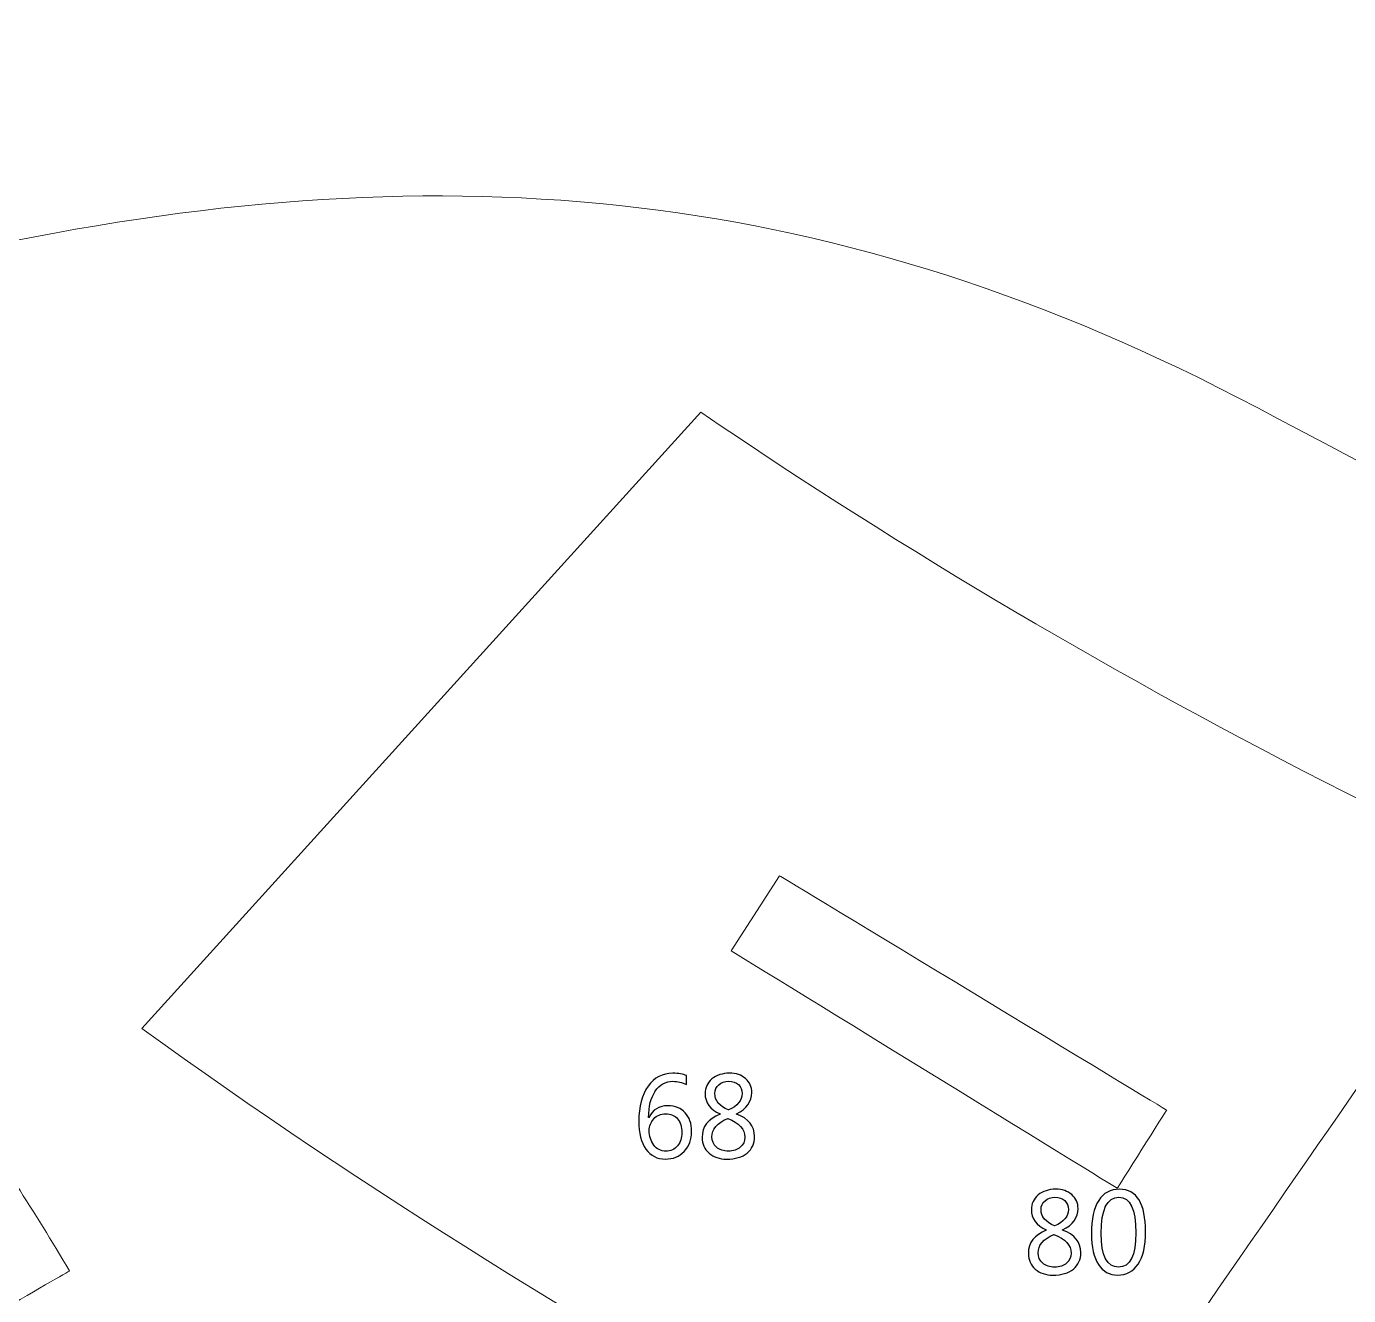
# Model space of a CAD drawing. Header units: centimetres. Extents: x -494 to 505, y -672 to 577.
# Drawn here: x 241.8 to 361.7, y -302.3 to -187.2 of the extents above; entities that cross this region are included whole.
import ezdxf

# ---------------------------------------------------------------- set-up
doc = ezdxf.new("R2010")
doc.units = ezdxf.units.CM
doc.header["$MEASUREMENT"] = 0
doc.layers.add('Camada 1', color=7, linetype='Continuous')
doc.layers.add('Camada 2', color=10, linetype='Continuous')

msp = doc.modelspace()

# ---------------------------------------------------------------- linework, layer by layer
at = {"layer": 'Camada 1', "lineweight": 9}
for points, knots in [([(182.78983, -289.325812), (182.329836, -291.53358), (181.676294, -292.996112), (180.507132, -295.900856), (180.507132, -295.900856), (177.908204, -303.485296), (176.42332, -307.8607), (184.4675, -310.828944), (184.4675, -310.828944), (188.601096, -312.03138), (192.080388, -313.343036), (195.019168, -314.746132), (195.019168, -314.746132), (209.705448, -320.820796), (210.408266, -342.718136), (204.780388, -357.439976), (204.780388, -357.439976), (200.739248, -364.026196), (206.49819, -371.974872), (211.99729, -370.13134), (211.99729, -370.13134), (211.99729, -370.13134), (267.020294, -351.921064), (267.020294, -351.921064), (267.020294, -351.921064), (265.436858, -345.949016), (263.81964, -340.168992), (261.691628, -334.19796), (261.691628, -334.19796), (261.691628, -334.19796), (247.889522, -339.847428), (247.889522, -339.847428), (247.889522, -339.847428), (247.889522, -339.847428), (245.159784, -332.06436), (245.159784, -332.06436), (245.159784, -332.06436), (245.159784, -332.06436), (258.900422, -326.126856), (258.900422, -326.126856), (258.900422, -326.126856), (255.91643, -319.662048), (253.357126, -313.510168), (250.05284, -307.368956), (250.05284, -307.368956), (250.05284, -307.368956), (235.854494, -315.215016), (235.854494, -315.215016), (235.854494, -315.215016), (235.854494, -315.215016), (231.603042, -308.164484), (231.603042, -308.164484), (231.603042, -308.164484), (231.603042, -308.164484), (245.712488, -300.023784), (245.712488, -300.023784), (245.712488, -300.023784), (242.475004, -294.545512), (239.409224, -289.87242), (235.99394, -284.899608), (235.99394, -284.899608), (235.99394, -284.899608), (222.90532, -293.546276), (222.90532, -293.546276), (222.90532, -293.546276), (222.90532, -293.546276), (218.431364, -286.746696), (218.431364, -286.746696), (218.431364, -286.746696), (218.431364, -286.746696), (230.724202, -278.40178), (230.724202, -278.40178), (230.724202, -278.40178), (227.071682, -273.320256), (223.679766, -267.88618), (220.318584, -262.6868), (220.318584, -262.6868), (220.318584, -262.6868), (206.901542, -270.924528), (206.901542, -270.924528), (206.901542, -270.924528), (206.901542, -270.924528), (203.266548, -263.775444), (203.266548, -263.775444), (203.266548, -263.775444), (203.266548, -263.775444), (216.520522, -255.081024), (216.520522, -255.081024), (216.520522, -255.081024), (203.73848, -229.9081), (221.170754, -210.7819), (240.487708, -206.680816), (240.487708, -206.680816), (281.752294, -198.37654), (317.23838, -202.109324), (355.214428, -222.74276), (355.214428, -222.74276), (380.998984, -236.086396), (406.434798, -252.030484), (431.664618, -268.072108), (431.664618, -268.072108), (447.13398, -276.452076), (457.795376, -284.673548), (475.474792, -290.712144), (475.474792, -290.712144), (480.967288, -292.402768), (484.084376, -293.40556), (486.148888, -292.320472), (486.148888, -292.320472), (494.367058, -279.025096), (499.34495, -259.396992), (498.30101, -215.25484), (498.30101, -215.25484), (495.513106, -177.25136), (492.695484, -158.525972), (484.29799, -145.308828), (484.29799, -145.308828), (471.084402, -137.859516), (427.983396, -139.22248), (370.712238, -144.892776), (370.712238, -144.892776), (330.730606, -147.85848), (288.910268, -155.543504), (244.769894, -154.824176), (244.769894, -154.824176), (224.85096, -154.182064), (209.7151, -128.42748), (190.253366, -98.993452), (190.253366, -98.993452), (179.69611, -100.730812), (171.077382, -99.020884), (165.424866, -94.19844), (165.424866, -94.19844), (159.956754, -88.855804), (156.890974, -82.534252), (157.003242, -75.060048), (157.003242, -75.060048), (157.026102, -72.926956), (155.536646, -72.14362), (153.171144, -73.001632), (153.171144, -73.001632), (124.564902, -78.87462), (97.43567, -82.195416), (72.464422, -82.006948), (72.464422, -82.006948), (72.464422, -82.006948), (55.998618, -82.304636), (55.998618, -82.304636), (55.998618, -82.304636), (33.274254, -82.729324), (19.306032, -86.980268), (15.682976, -101.128068), (15.682976, -101.128068), (14.84376, -105.245916), (15.028926, -133.020816), (14.989302, -138.365992), (14.989302, -138.365992), (14.989302, -138.365992), (15.079726, -194.315588), (15.079726, -194.315588), (15.079726, -194.315588), (15.079726, -194.315588), (66.976498, -194.3862), (66.976498, -194.3862), (66.976498, -194.3862), (66.976498, -194.3862), (66.896742, -202.649836), (66.896742, -202.649836), (66.896742, -202.649836), (66.896742, -202.649836), (15.069058, -202.792584), (15.069058, -202.792584), (15.069058, -202.792584), (15.069058, -202.792584), (15.30858, -272.434304), (15.30858, -272.434304), (15.30858, -272.434304), (15.30858, -272.434304), (30.27172, -273.937476), (30.27172, -273.937476), (30.27172, -273.937476), (30.27172, -273.937476), (37.548312, -233.120692), (37.548312, -233.120692), (37.548312, -233.120692), (37.548312, -233.120692), (83.984592, -239.984788), (83.984592, -239.984788), (83.984592, -239.984788), (83.984592, -239.984788), (76.346812, -279.314656), (76.346812, -279.314656), (76.346812, -279.314656), (76.346812, -279.314656), (100.76053, -281.826716), (100.76053, -281.826716), (100.76053, -281.826716), (100.873814, -272.07464), (102.001066, -262.795004), (104.431338, -254.207264), (104.431338, -254.207264), (107.706668, -242.851432), (111.736632, -234.28452), (117.738652, -232.335832), (117.738652, -232.335832), (117.738652, -232.335832), (166.705788, -232.341928), (166.705788, -232.341928), (166.705788, -232.341928), (170.196002, -232.524808), (171.763436, -238.12246), (170.609006, -246.8626), (170.609006, -246.8626), (169.687494, -256.330704), (163.103814, -264.16), (159.567626, -274.08124), (159.567626, -274.08124), (157.226508, -280.649172), (157.818836, -281.917648), (163.007294, -281.882596), (163.007294, -281.882596), (163.007294, -281.882596), (179.199286, -281.804364), (179.199286, -281.804364), (179.199286, -281.804364), (181.369716, -282.496768), (183.364124, -285.311088), (182.78983, -289.325812)], [0, 0, 0, 0, 0.0172413793, 0.0172413793, 0.0172413793, 0.0172413893, 0.0344827586, 0.0344827586, 0.0344827586, 0.0344827686, 0.0517241379, 0.0517241379, 0.0517241379, 0.0517241479, 0.0689655172, 0.0689655172, 0.0689655172, 0.0689655272, 0.0862068966, 0.0862068966, 0.0862068966, 0.0862069066, 0.1034482759, 0.1034482759, 0.1034482759, 0.1034482859, 0.1206896552, 0.1206896552, 0.1206896552, 0.1206896652, 0.1379310345, 0.1379310345, 0.1379310345, 0.1379310445, 0.1551724138, 0.1551724138, 0.1551724138, 0.1551724238, 0.1724137931, 0.1724137931, 0.1724137931, 0.1724138031, 0.1896551724, 0.1896551724, 0.1896551724, 0.1896551824, 0.2068965517, 0.2068965517, 0.2068965517, 0.2068965617, 0.224137931, 0.224137931, 0.224137931, 0.224137941, 0.2413793103, 0.2413793103, 0.2413793103, 0.2413793203, 0.2586206897, 0.2586206897, 0.2586206897, 0.2586206997, 0.275862069, 0.275862069, 0.275862069, 0.275862079, 0.2931034483, 0.2931034483, 0.2931034483, 0.2931034583, 0.3103448276, 0.3103448276, 0.3103448276, 0.3103448376, 0.3275862069, 0.3275862069, 0.3275862069, 0.3275862169, 0.3448275862, 0.3448275862, 0.3448275862, 0.3448275962, 0.3620689655, 0.3620689655, 0.3620689655, 0.3620689755, 0.3793103448, 0.3793103448, 0.3793103448, 0.3793103548, 0.3965517241, 0.3965517241, 0.3965517241, 0.3965517341, 0.4137931034, 0.4137931034, 0.4137931034, 0.4137931134, 0.4310344828, 0.4310344828, 0.4310344828, 0.4310344928, 0.4482758621, 0.4482758621, 0.4482758621, 0.4482758721, 0.4655172414, 0.4655172414, 0.4655172414, 0.4655172514, 0.4827586207, 0.4827586207, 0.4827586207, 0.4827586307, 0.5, 0.5, 0.5, 0.50000001, 0.5172413793, 0.5172413793, 0.5172413793, 0.5172413893, 0.5344827586, 0.5344827586, 0.5344827586, 0.5344827686, 0.5517241379, 0.5517241379, 0.5517241379, 0.5517241479, 0.5689655172, 0.5689655172, 0.5689655172, 0.5689655272, 0.5862068966, 0.5862068966, 0.5862068966, 0.5862069066, 0.6034482759, 0.6034482759, 0.6034482759, 0.6034482859, 0.6206896552, 0.6206896552, 0.6206896552, 0.6206896652, 0.6379310345, 0.6379310345, 0.6379310345, 0.6379310445, 0.6551724138, 0.6551724138, 0.6551724138, 0.6551724238, 0.6724137931, 0.6724137931, 0.6724137931, 0.6724138031, 0.6896551724, 0.6896551724, 0.6896551724, 0.6896551824, 0.7068965517, 0.7068965517, 0.7068965517, 0.7068965617, 0.724137931, 0.724137931, 0.724137931, 0.724137941, 0.7413793103, 0.7413793103, 0.7413793103, 0.7413793203, 0.7586206897, 0.7586206897, 0.7586206897, 0.7586206997, 0.775862069, 0.775862069, 0.775862069, 0.775862079, 0.7931034483, 0.7931034483, 0.7931034483, 0.7931034583, 0.8103448276, 0.8103448276, 0.8103448276, 0.8103448376, 0.8275862069, 0.8275862069, 0.8275862069, 0.8275862169, 0.8448275862, 0.8448275862, 0.8448275862, 0.8448275962, 0.8620689655, 0.8620689655, 0.8620689655, 0.8620689755, 0.8793103448, 0.8793103448, 0.8793103448, 0.8793103548, 0.8965517241, 0.8965517241, 0.8965517241, 0.8965517341, 0.9137931034, 0.9137931034, 0.9137931034, 0.9137931134, 0.9310344828, 0.9310344828, 0.9310344828, 0.9310344928, 0.9482758621, 0.9482758621, 0.9482758621, 0.9482758721, 0.9655172414, 0.9655172414, 0.9655172414, 0.9655172514, 1, 1, 1, 1]), ([(252.252734, -278.040592), (252.252734, -278.040592), (302.945038, -222.182436), (302.945038, -222.182436), (302.945038, -222.182436), (340.093554, -247.48236), (380.919482, -268.119352), (425.249594, -284.312868), (425.249594, -284.312868), (425.249594, -284.312868), (415.266886, -301.135796), (415.266886, -301.135796), (415.266886, -301.135796), (415.266886, -301.135796), (365.787178, -278.638), (365.787178, -278.638), (365.787178, -278.638), (365.787178, -278.638), (343.912698, -310.195468), (343.912698, -310.195468), (343.912698, -310.195468), (343.912698, -310.195468), (396.691358, -334.630268), (396.691358, -334.630268), (396.691358, -334.630268), (396.691358, -334.630268), (387.891782, -350.089724), (387.891782, -350.089724), (387.891782, -350.089724), (338.015834, -331.723492), (293.035482, -307.424836), (252.252734, -278.040592)], [0, 0, 0, 0, 0.1111111111, 0.1111111111, 0.1111111111, 0.1111111211, 0.2222222222, 0.2222222222, 0.2222222222, 0.2222222322, 0.3333333333, 0.3333333333, 0.3333333333, 0.3333333433, 0.4444444444, 0.4444444444, 0.4444444444, 0.4444444544, 0.5555555556, 0.5555555556, 0.5555555556, 0.5555555656, 0.6666666667, 0.6666666667, 0.6666666667, 0.6666666767, 0.7777777778, 0.7777777778, 0.7777777778, 0.7777777878, 1, 1, 1, 1]), ([(310.08955, -264.1981), (310.08955, -264.1981), (305.69789, -271.00276), (305.69789, -271.00276), (305.69789, -271.00276), (305.69789, -271.00276), (340.693502, -292.526212), (340.693502, -292.526212), (340.693502, -292.526212), (340.693502, -292.526212), (345.177618, -285.444184), (345.177618, -285.444184), (345.177618, -285.444184), (345.177618, -285.444184), (310.08955, -264.1981), (310.08955, -264.1981)], [0, 0, 0, 0, 0.2, 0.2, 0.2, 0.20000001, 0.4, 0.4, 0.4, 0.40000001, 0.6, 0.6, 0.6, 0.60000001, 1, 1, 1, 1])]:
    msp.add_open_spline(points, degree=3, knots=knots, dxfattribs=at)
at = {"layer": 'Camada 2'}
for points, knots in [([(301.641002, -282.315158), (301.641002, -282.315158), (301.641002, -283.130498), (301.641002, -283.130498), (301.641002, -283.130498), (301.252128, -282.931616), (300.843696, -282.831286), (300.41342, -282.831286), (300.41342, -282.831286), (299.74667, -282.831286), (299.212762, -283.12872), (298.811188, -283.723842), (298.811188, -283.723842), (298.411646, -284.31871), (298.210986, -285.11627), (298.210986, -286.11449), (298.210986, -286.11449), (298.210986, -286.11449), (298.232322, -286.11449), (298.232322, -286.11449), (298.232322, -286.11449), (298.581826, -285.403036), (299.155358, -285.04642), (299.952918, -285.04642), (299.952918, -285.04642), (300.610524, -285.04642), (301.131986, -285.257748), (301.521114, -285.67888), (301.521114, -285.67888), (301.909988, -286.10179), (302.103536, -286.666432), (302.103536, -287.37433), (302.103536, -287.37433), (302.103536, -288.112708), (301.881286, -288.71672), (301.436786, -289.184334), (301.436786, -289.184334), (300.992286, -289.652202), (300.427898, -289.88512), (299.743114, -289.88512), (299.743114, -289.88512), (298.986956, -289.88512), (298.393612, -289.58413), (297.96359, -288.981896), (297.96359, -288.981896), (297.533568, -288.379662), (297.31843, -287.533842), (297.31843, -286.444182), (297.31843, -286.444182), (297.31843, -285.123382), (297.599862, -284.069536), (298.162472, -283.282898), (298.162472, -283.282898), (298.725336, -282.494228), (299.469048, -282.10002), (300.392084, -282.10002), (300.392084, -282.10002), (300.917102, -282.10002), (301.3329, -282.171648), (301.641002, -282.315158)], [0, 0, 0, 0, 0.0625, 0.0625, 0.0625, 0.06250001, 0.125, 0.125, 0.125, 0.12500001, 0.1875, 0.1875, 0.1875, 0.18750001, 0.25, 0.25, 0.25, 0.25000001, 0.3125, 0.3125, 0.3125, 0.31250001, 0.375, 0.375, 0.375, 0.37500001, 0.4375, 0.4375, 0.4375, 0.43750001, 0.5, 0.5, 0.5, 0.50000001, 0.5625, 0.5625, 0.5625, 0.56250001, 0.625, 0.625, 0.625, 0.62500001, 0.6875, 0.6875, 0.6875, 0.68750001, 0.75, 0.75, 0.75, 0.75000001, 0.8125, 0.8125, 0.8125, 0.81250001, 0.875, 0.875, 0.875, 0.87500001, 1, 1, 1, 1]), ([(304.684176, -285.80969), (304.684176, -285.80969), (304.684176, -285.788354), (304.684176, -285.788354), (304.684176, -285.788354), (303.780952, -285.369), (303.32934, -284.759654), (303.32934, -283.960316), (303.32934, -283.960316), (303.32934, -283.417264), (303.535334, -282.970986), (303.949354, -282.62326), (303.949354, -282.62326), (304.363374, -282.27401), (304.895504, -282.10002), (305.54803, -282.10002), (305.54803, -282.10002), (306.135786, -282.10002), (306.619656, -282.263088), (306.997862, -282.589224), (306.997862, -282.589224), (307.375814, -282.915614), (307.565806, -283.332936), (307.565806, -283.84373), (307.565806, -283.84373), (307.565806, -284.678882), (307.09997, -285.32582), (306.168044, -285.788354), (306.168044, -285.788354), (306.168044, -285.788354), (306.168044, -285.80969), (306.168044, -285.80969), (306.168044, -285.80969), (307.264816, -286.202374), (307.813202, -286.88157), (307.813202, -287.847532), (307.813202, -287.847532), (307.813202, -288.471102), (307.589174, -288.96564), (307.141118, -289.333178), (307.141118, -289.333178), (306.69484, -289.700462), (306.07127, -289.88512), (305.27371, -289.88512), (305.27371, -289.88512), (304.630328, -289.88512), (304.101754, -289.70224), (303.684178, -289.338512), (303.684178, -289.338512), (303.26838, -288.974784), (303.060354, -288.501582), (303.060354, -287.920938), (303.060354, -287.920938), (303.060354, -286.954976), (303.601628, -286.250634), (304.684176, -285.80969)], [0, 0, 0, 0, 0.0666666667, 0.0666666667, 0.0666666667, 0.0666666767, 0.1333333333, 0.1333333333, 0.1333333333, 0.1333333433, 0.2, 0.2, 0.2, 0.20000001, 0.2666666667, 0.2666666667, 0.2666666667, 0.2666666767, 0.3333333333, 0.3333333333, 0.3333333333, 0.3333333433, 0.4, 0.4, 0.4, 0.40000001, 0.4666666667, 0.4666666667, 0.4666666667, 0.4666666767, 0.5333333333, 0.5333333333, 0.5333333333, 0.5333333433, 0.6, 0.6, 0.6, 0.60000001, 0.6666666667, 0.6666666667, 0.6666666667, 0.6666666767, 0.7333333333, 0.7333333333, 0.7333333333, 0.7333333433, 0.8, 0.8, 0.8, 0.80000001, 0.8666666667, 0.8666666667, 0.8666666667, 0.8666666767, 1, 1, 1, 1]), ([(306.684172, -283.951426), (306.684172, -283.6037), (306.574952, -283.331158), (306.358036, -283.130498), (306.358036, -283.130498), (306.14112, -282.931616), (305.843686, -282.831286), (305.469036, -282.831286), (305.469036, -282.831286), (305.117754, -282.831286), (304.82032, -282.935172), (304.57648, -283.144976), (304.57648, -283.144976), (304.332894, -283.352748), (304.210974, -283.617924), (304.210974, -283.940504), (304.210974, -283.940504), (304.210974, -284.596586), (304.61966, -285.089346), (305.436778, -285.422594), (305.436778, -285.422594), (306.268374, -285.078678), (306.684172, -284.589474), (306.684172, -283.951426)], [0, 0, 0, 0, 0.1428571429, 0.1428571429, 0.1428571429, 0.1428571529, 0.2857142857, 0.2857142857, 0.2857142857, 0.2857142957, 0.4285714286, 0.4285714286, 0.4285714286, 0.4285714386, 0.5714285714, 0.5714285714, 0.5714285714, 0.5714285814, 0.7142857143, 0.7142857143, 0.7142857143, 0.7142857243, 1, 1, 1, 1]), ([(299.761148, -285.777432), (299.316648, -285.777432), (298.956476, -285.928054), (298.680378, -286.229044), (298.680378, -286.229044), (298.402756, -286.532066), (298.26458, -286.886904), (298.26458, -287.297368), (298.26458, -287.297368), (298.26458, -287.813496), (298.402756, -288.252408), (298.676822, -288.618168), (298.676822, -288.618168), (298.951142, -288.981896), (299.316648, -289.164776), (299.771816, -289.164776), (299.771816, -289.164776), (300.205648, -289.164776), (300.55693, -289.005264), (300.822106, -288.688018), (300.822106, -288.688018), (301.08906, -288.370772), (301.221648, -287.969452), (301.221648, -287.481772), (301.221648, -287.481772), (301.221648, -286.947864), (301.094394, -286.532066), (300.838108, -286.229044), (300.838108, -286.229044), (300.581822, -285.928054), (300.223428, -285.777432), (299.761148, -285.777432)], [0, 0, 0, 0, 0.1111111111, 0.1111111111, 0.1111111111, 0.1111111211, 0.2222222222, 0.2222222222, 0.2222222222, 0.2222222322, 0.3333333333, 0.3333333333, 0.3333333333, 0.3333333433, 0.4444444444, 0.4444444444, 0.4444444444, 0.4444444544, 0.5555555556, 0.5555555556, 0.5555555556, 0.5555555656, 0.6666666667, 0.6666666667, 0.6666666667, 0.6666666767, 0.7777777778, 0.7777777778, 0.7777777778, 0.7777777878, 1, 1, 1, 1]), ([(305.379374, -286.218376), (304.420778, -286.600138), (303.942242, -287.155636), (303.942242, -287.881568), (303.942242, -287.881568), (303.942242, -288.255964), (304.081942, -288.56432), (304.359818, -288.80435), (304.359818, -288.80435), (304.63744, -289.044634), (305.0032, -289.164776), (305.458368, -289.164776), (305.458368, -289.164776), (305.891946, -289.164776), (306.245006, -289.046412), (306.519326, -288.809938), (306.519326, -288.809938), (306.793392, -288.57321), (306.931568, -288.273998), (306.931568, -287.912048), (306.931568, -287.912048), (306.931568, -287.155636), (306.413662, -286.58947), (305.379374, -286.218376)], [0, 0, 0, 0, 0.1428571429, 0.1428571429, 0.1428571429, 0.1428571529, 0.2857142857, 0.2857142857, 0.2857142857, 0.2857142957, 0.4285714286, 0.4285714286, 0.4285714286, 0.4285714386, 0.5714285714, 0.5714285714, 0.5714285714, 0.5714285814, 0.7142857143, 0.7142857143, 0.7142857143, 0.7142857243, 1, 1, 1, 1]), ([(334.262476, -296.326306), (334.262476, -296.326306), (334.262476, -296.30497), (334.262476, -296.30497), (334.262476, -296.30497), (333.359252, -295.885616), (332.90764, -295.27627), (332.90764, -294.476932), (332.90764, -294.476932), (332.90764, -293.93388), (333.113634, -293.487602), (333.527654, -293.139876), (333.527654, -293.139876), (333.941674, -292.790626), (334.473804, -292.616636), (335.12633, -292.616636), (335.12633, -292.616636), (335.714086, -292.616636), (336.197956, -292.779704), (336.576162, -293.10584), (336.576162, -293.10584), (336.954114, -293.43223), (337.144106, -293.849552), (337.144106, -294.360346), (337.144106, -294.360346), (337.144106, -295.195498), (336.67827, -295.842436), (335.746344, -296.30497), (335.746344, -296.30497), (335.746344, -296.30497), (335.746344, -296.326306), (335.746344, -296.326306), (335.746344, -296.326306), (336.843116, -296.71899), (337.391502, -297.398186), (337.391502, -298.364148), (337.391502, -298.364148), (337.391502, -298.987718), (337.167474, -299.482256), (336.719418, -299.849794), (336.719418, -299.849794), (336.27314, -300.217078), (335.64957, -300.401736), (334.85201, -300.401736), (334.85201, -300.401736), (334.208628, -300.401736), (333.680054, -300.218856), (333.262478, -299.855128), (333.262478, -299.855128), (332.84668, -299.4914), (332.638654, -299.018198), (332.638654, -298.437554), (332.638654, -298.437554), (332.638654, -297.471592), (333.179928, -296.76725), (334.262476, -296.326306)], [0, 0, 0, 0, 0.0666666667, 0.0666666667, 0.0666666667, 0.0666666767, 0.1333333333, 0.1333333333, 0.1333333333, 0.1333333433, 0.2, 0.2, 0.2, 0.20000001, 0.2666666667, 0.2666666667, 0.2666666667, 0.2666666767, 0.3333333333, 0.3333333333, 0.3333333333, 0.3333333433, 0.4, 0.4, 0.4, 0.40000001, 0.4666666667, 0.4666666667, 0.4666666667, 0.4666666767, 0.5333333333, 0.5333333333, 0.5333333333, 0.5333333433, 0.6, 0.6, 0.6, 0.60000001, 0.6666666667, 0.6666666667, 0.6666666667, 0.6666666767, 0.7333333333, 0.7333333333, 0.7333333333, 0.7333333433, 0.8, 0.8, 0.8, 0.80000001, 0.8666666667, 0.8666666667, 0.8666666667, 0.8666666767, 1, 1, 1, 1]), ([(336.262472, -294.468042), (336.262472, -294.120316), (336.153252, -293.847774), (335.936336, -293.647114), (335.936336, -293.647114), (335.71942, -293.448232), (335.421986, -293.347902), (335.047336, -293.347902), (335.047336, -293.347902), (334.696054, -293.347902), (334.39862, -293.451788), (334.15478, -293.661592), (334.15478, -293.661592), (333.911194, -293.869364), (333.789274, -294.13454), (333.789274, -294.45712), (333.789274, -294.45712), (333.789274, -295.113202), (334.19796, -295.605962), (335.015078, -295.93921), (335.015078, -295.93921), (335.846674, -295.595294), (336.262472, -295.10609), (336.262472, -294.468042)], [0, 0, 0, 0, 0.1428571429, 0.1428571429, 0.1428571429, 0.1428571529, 0.2857142857, 0.2857142857, 0.2857142857, 0.2857142957, 0.4285714286, 0.4285714286, 0.4285714286, 0.4285714386, 0.5714285714, 0.5714285714, 0.5714285714, 0.5714285814, 0.7142857143, 0.7142857143, 0.7142857143, 0.7142857243, 1, 1, 1, 1]), ([(340.73211, -300.401736), (339.98662, -300.401736), (339.403944, -300.080934), (338.986622, -299.441108), (338.986622, -299.441108), (338.569046, -298.799504), (338.359242, -297.872912), (338.359242, -296.661586), (338.359242, -296.661586), (338.359242, -295.329864), (338.577936, -294.324532), (339.013292, -293.64178), (339.013292, -293.64178), (339.448902, -292.959028), (340.077806, -292.616636), (340.900512, -292.616636), (340.900512, -292.616636), (342.47582, -292.616636), (343.262458, -293.9034), (343.262458, -296.476928), (343.262458, -296.476928), (343.262458, -297.753024), (343.040208, -298.72432), (342.595962, -299.396404), (342.595962, -299.396404), (342.151462, -300.06671), (341.52967, -300.401736), (340.73211, -300.401736)], [0, 0, 0, 0, 0.125, 0.125, 0.125, 0.12500001, 0.25, 0.25, 0.25, 0.25000001, 0.375, 0.375, 0.375, 0.37500001, 0.5, 0.5, 0.5, 0.50000001, 0.625, 0.625, 0.625, 0.62500001, 0.75, 0.75, 0.75, 0.75000001, 1, 1, 1, 1]), ([(340.851998, -293.347902), (339.778594, -293.347902), (339.240876, -294.43934), (339.240876, -296.622216), (339.240876, -296.622216), (339.240876, -298.661582), (339.767926, -299.681392), (340.821772, -299.681392), (340.821772, -299.681392), (341.86114, -299.681392), (342.380824, -298.643548), (342.380824, -296.570146), (342.380824, -296.570146), (342.380824, -294.421306), (341.871808, -293.347902), (340.851998, -293.347902)], [0, 0, 0, 0, 0.2, 0.2, 0.2, 0.20000001, 0.4, 0.4, 0.4, 0.40000001, 0.6, 0.6, 0.6, 0.60000001, 1, 1, 1, 1]), ([(334.957674, -296.734992), (333.999078, -297.116754), (333.520542, -297.672252), (333.520542, -298.398184), (333.520542, -298.398184), (333.520542, -298.77258), (333.660242, -299.080936), (333.938118, -299.320966), (333.938118, -299.320966), (334.21574, -299.56125), (334.5815, -299.681392), (335.036668, -299.681392), (335.036668, -299.681392), (335.470246, -299.681392), (335.823306, -299.563028), (336.097626, -299.326554), (336.097626, -299.326554), (336.371692, -299.089826), (336.509868, -298.790614), (336.509868, -298.428664), (336.509868, -298.428664), (336.509868, -297.672252), (335.991962, -297.106086), (334.957674, -296.734992)], [0, 0, 0, 0, 0.1428571429, 0.1428571429, 0.1428571429, 0.1428571529, 0.2857142857, 0.2857142857, 0.2857142857, 0.2857142957, 0.4285714286, 0.4285714286, 0.4285714286, 0.4285714386, 0.5714285714, 0.5714285714, 0.5714285714, 0.5714285814, 0.7142857143, 0.7142857143, 0.7142857143, 0.7142857243, 1, 1, 1, 1])]:
    msp.add_open_spline(points, degree=3, knots=knots, dxfattribs=at)
at = {"layer": 'Camada 2', "lineweight": 9}
for points, knots in [([(301.641002, -282.315158), (301.641002, -282.315158), (301.641002, -283.130498), (301.641002, -283.130498), (301.641002, -283.130498), (301.252128, -282.931616), (300.843696, -282.831286), (300.41342, -282.831286), (300.41342, -282.831286), (299.74667, -282.831286), (299.212762, -283.12872), (298.811188, -283.723842), (298.811188, -283.723842), (298.411646, -284.31871), (298.210986, -285.11627), (298.210986, -286.11449), (298.210986, -286.11449), (298.210986, -286.11449), (298.232322, -286.11449), (298.232322, -286.11449), (298.232322, -286.11449), (298.581826, -285.403036), (299.155358, -285.04642), (299.952918, -285.04642), (299.952918, -285.04642), (300.610524, -285.04642), (301.131986, -285.257748), (301.521114, -285.67888), (301.521114, -285.67888), (301.909988, -286.10179), (302.103536, -286.666432), (302.103536, -287.37433), (302.103536, -287.37433), (302.103536, -288.112708), (301.881286, -288.71672), (301.436786, -289.184334), (301.436786, -289.184334), (300.992286, -289.652202), (300.427898, -289.88512), (299.743114, -289.88512), (299.743114, -289.88512), (298.986956, -289.88512), (298.393612, -289.58413), (297.96359, -288.981896), (297.96359, -288.981896), (297.533568, -288.379662), (297.31843, -287.533842), (297.31843, -286.444182), (297.31843, -286.444182), (297.31843, -285.123382), (297.599862, -284.069536), (298.162472, -283.282898), (298.162472, -283.282898), (298.725336, -282.494228), (299.469048, -282.10002), (300.392084, -282.10002), (300.392084, -282.10002), (300.917102, -282.10002), (301.3329, -282.171648), (301.641002, -282.315158)], [0, 0, 0, 0, 0.0625, 0.0625, 0.0625, 0.06250001, 0.125, 0.125, 0.125, 0.12500001, 0.1875, 0.1875, 0.1875, 0.18750001, 0.25, 0.25, 0.25, 0.25000001, 0.3125, 0.3125, 0.3125, 0.31250001, 0.375, 0.375, 0.375, 0.37500001, 0.4375, 0.4375, 0.4375, 0.43750001, 0.5, 0.5, 0.5, 0.50000001, 0.5625, 0.5625, 0.5625, 0.56250001, 0.625, 0.625, 0.625, 0.62500001, 0.6875, 0.6875, 0.6875, 0.68750001, 0.75, 0.75, 0.75, 0.75000001, 0.8125, 0.8125, 0.8125, 0.81250001, 0.875, 0.875, 0.875, 0.87500001, 1, 1, 1, 1]), ([(304.684176, -285.80969), (304.684176, -285.80969), (304.684176, -285.788354), (304.684176, -285.788354), (304.684176, -285.788354), (303.780952, -285.369), (303.32934, -284.759654), (303.32934, -283.960316), (303.32934, -283.960316), (303.32934, -283.417264), (303.535334, -282.970986), (303.949354, -282.62326), (303.949354, -282.62326), (304.363374, -282.27401), (304.895504, -282.10002), (305.54803, -282.10002), (305.54803, -282.10002), (306.135786, -282.10002), (306.619656, -282.263088), (306.997862, -282.589224), (306.997862, -282.589224), (307.375814, -282.915614), (307.565806, -283.332936), (307.565806, -283.84373), (307.565806, -283.84373), (307.565806, -284.678882), (307.09997, -285.32582), (306.168044, -285.788354), (306.168044, -285.788354), (306.168044, -285.788354), (306.168044, -285.80969), (306.168044, -285.80969), (306.168044, -285.80969), (307.264816, -286.202374), (307.813202, -286.88157), (307.813202, -287.847532), (307.813202, -287.847532), (307.813202, -288.471102), (307.589174, -288.96564), (307.141118, -289.333178), (307.141118, -289.333178), (306.69484, -289.700462), (306.07127, -289.88512), (305.27371, -289.88512), (305.27371, -289.88512), (304.630328, -289.88512), (304.101754, -289.70224), (303.684178, -289.338512), (303.684178, -289.338512), (303.26838, -288.974784), (303.060354, -288.501582), (303.060354, -287.920938), (303.060354, -287.920938), (303.060354, -286.954976), (303.601628, -286.250634), (304.684176, -285.80969)], [0, 0, 0, 0, 0.0666666667, 0.0666666667, 0.0666666667, 0.0666666767, 0.1333333333, 0.1333333333, 0.1333333333, 0.1333333433, 0.2, 0.2, 0.2, 0.20000001, 0.2666666667, 0.2666666667, 0.2666666667, 0.2666666767, 0.3333333333, 0.3333333333, 0.3333333333, 0.3333333433, 0.4, 0.4, 0.4, 0.40000001, 0.4666666667, 0.4666666667, 0.4666666667, 0.4666666767, 0.5333333333, 0.5333333333, 0.5333333333, 0.5333333433, 0.6, 0.6, 0.6, 0.60000001, 0.6666666667, 0.6666666667, 0.6666666667, 0.6666666767, 0.7333333333, 0.7333333333, 0.7333333333, 0.7333333433, 0.8, 0.8, 0.8, 0.80000001, 0.8666666667, 0.8666666667, 0.8666666667, 0.8666666767, 1, 1, 1, 1]), ([(306.684172, -283.951426), (306.684172, -283.6037), (306.574952, -283.331158), (306.358036, -283.130498), (306.358036, -283.130498), (306.14112, -282.931616), (305.843686, -282.831286), (305.469036, -282.831286), (305.469036, -282.831286), (305.117754, -282.831286), (304.82032, -282.935172), (304.57648, -283.144976), (304.57648, -283.144976), (304.332894, -283.352748), (304.210974, -283.617924), (304.210974, -283.940504), (304.210974, -283.940504), (304.210974, -284.596586), (304.61966, -285.089346), (305.436778, -285.422594), (305.436778, -285.422594), (306.268374, -285.078678), (306.684172, -284.589474), (306.684172, -283.951426)], [0, 0, 0, 0, 0.1428571429, 0.1428571429, 0.1428571429, 0.1428571529, 0.2857142857, 0.2857142857, 0.2857142857, 0.2857142957, 0.4285714286, 0.4285714286, 0.4285714286, 0.4285714386, 0.5714285714, 0.5714285714, 0.5714285714, 0.5714285814, 0.7142857143, 0.7142857143, 0.7142857143, 0.7142857243, 1, 1, 1, 1]), ([(299.761148, -285.777432), (299.316648, -285.777432), (298.956476, -285.928054), (298.680378, -286.229044), (298.680378, -286.229044), (298.402756, -286.532066), (298.26458, -286.886904), (298.26458, -287.297368), (298.26458, -287.297368), (298.26458, -287.813496), (298.402756, -288.252408), (298.676822, -288.618168), (298.676822, -288.618168), (298.951142, -288.981896), (299.316648, -289.164776), (299.771816, -289.164776), (299.771816, -289.164776), (300.205648, -289.164776), (300.55693, -289.005264), (300.822106, -288.688018), (300.822106, -288.688018), (301.08906, -288.370772), (301.221648, -287.969452), (301.221648, -287.481772), (301.221648, -287.481772), (301.221648, -286.947864), (301.094394, -286.532066), (300.838108, -286.229044), (300.838108, -286.229044), (300.581822, -285.928054), (300.223428, -285.777432), (299.761148, -285.777432)], [0, 0, 0, 0, 0.1111111111, 0.1111111111, 0.1111111111, 0.1111111211, 0.2222222222, 0.2222222222, 0.2222222222, 0.2222222322, 0.3333333333, 0.3333333333, 0.3333333333, 0.3333333433, 0.4444444444, 0.4444444444, 0.4444444444, 0.4444444544, 0.5555555556, 0.5555555556, 0.5555555556, 0.5555555656, 0.6666666667, 0.6666666667, 0.6666666667, 0.6666666767, 0.7777777778, 0.7777777778, 0.7777777778, 0.7777777878, 1, 1, 1, 1]), ([(305.379374, -286.218376), (304.420778, -286.600138), (303.942242, -287.155636), (303.942242, -287.881568), (303.942242, -287.881568), (303.942242, -288.255964), (304.081942, -288.56432), (304.359818, -288.80435), (304.359818, -288.80435), (304.63744, -289.044634), (305.0032, -289.164776), (305.458368, -289.164776), (305.458368, -289.164776), (305.891946, -289.164776), (306.245006, -289.046412), (306.519326, -288.809938), (306.519326, -288.809938), (306.793392, -288.57321), (306.931568, -288.273998), (306.931568, -287.912048), (306.931568, -287.912048), (306.931568, -287.155636), (306.413662, -286.58947), (305.379374, -286.218376)], [0, 0, 0, 0, 0.1428571429, 0.1428571429, 0.1428571429, 0.1428571529, 0.2857142857, 0.2857142857, 0.2857142857, 0.2857142957, 0.4285714286, 0.4285714286, 0.4285714286, 0.4285714386, 0.5714285714, 0.5714285714, 0.5714285714, 0.5714285814, 0.7142857143, 0.7142857143, 0.7142857143, 0.7142857243, 1, 1, 1, 1]), ([(334.262476, -296.326306), (334.262476, -296.326306), (334.262476, -296.30497), (334.262476, -296.30497), (334.262476, -296.30497), (333.359252, -295.885616), (332.90764, -295.27627), (332.90764, -294.476932), (332.90764, -294.476932), (332.90764, -293.93388), (333.113634, -293.487602), (333.527654, -293.139876), (333.527654, -293.139876), (333.941674, -292.790626), (334.473804, -292.616636), (335.12633, -292.616636), (335.12633, -292.616636), (335.714086, -292.616636), (336.197956, -292.779704), (336.576162, -293.10584), (336.576162, -293.10584), (336.954114, -293.43223), (337.144106, -293.849552), (337.144106, -294.360346), (337.144106, -294.360346), (337.144106, -295.195498), (336.67827, -295.842436), (335.746344, -296.30497), (335.746344, -296.30497), (335.746344, -296.30497), (335.746344, -296.326306), (335.746344, -296.326306), (335.746344, -296.326306), (336.843116, -296.71899), (337.391502, -297.398186), (337.391502, -298.364148), (337.391502, -298.364148), (337.391502, -298.987718), (337.167474, -299.482256), (336.719418, -299.849794), (336.719418, -299.849794), (336.27314, -300.217078), (335.64957, -300.401736), (334.85201, -300.401736), (334.85201, -300.401736), (334.208628, -300.401736), (333.680054, -300.218856), (333.262478, -299.855128), (333.262478, -299.855128), (332.84668, -299.4914), (332.638654, -299.018198), (332.638654, -298.437554), (332.638654, -298.437554), (332.638654, -297.471592), (333.179928, -296.76725), (334.262476, -296.326306)], [0, 0, 0, 0, 0.0666666667, 0.0666666667, 0.0666666667, 0.0666666767, 0.1333333333, 0.1333333333, 0.1333333333, 0.1333333433, 0.2, 0.2, 0.2, 0.20000001, 0.2666666667, 0.2666666667, 0.2666666667, 0.2666666767, 0.3333333333, 0.3333333333, 0.3333333333, 0.3333333433, 0.4, 0.4, 0.4, 0.40000001, 0.4666666667, 0.4666666667, 0.4666666667, 0.4666666767, 0.5333333333, 0.5333333333, 0.5333333333, 0.5333333433, 0.6, 0.6, 0.6, 0.60000001, 0.6666666667, 0.6666666667, 0.6666666667, 0.6666666767, 0.7333333333, 0.7333333333, 0.7333333333, 0.7333333433, 0.8, 0.8, 0.8, 0.80000001, 0.8666666667, 0.8666666667, 0.8666666667, 0.8666666767, 1, 1, 1, 1]), ([(336.262472, -294.468042), (336.262472, -294.120316), (336.153252, -293.847774), (335.936336, -293.647114), (335.936336, -293.647114), (335.71942, -293.448232), (335.421986, -293.347902), (335.047336, -293.347902), (335.047336, -293.347902), (334.696054, -293.347902), (334.39862, -293.451788), (334.15478, -293.661592), (334.15478, -293.661592), (333.911194, -293.869364), (333.789274, -294.13454), (333.789274, -294.45712), (333.789274, -294.45712), (333.789274, -295.113202), (334.19796, -295.605962), (335.015078, -295.93921), (335.015078, -295.93921), (335.846674, -295.595294), (336.262472, -295.10609), (336.262472, -294.468042)], [0, 0, 0, 0, 0.1428571429, 0.1428571429, 0.1428571429, 0.1428571529, 0.2857142857, 0.2857142857, 0.2857142857, 0.2857142957, 0.4285714286, 0.4285714286, 0.4285714286, 0.4285714386, 0.5714285714, 0.5714285714, 0.5714285714, 0.5714285814, 0.7142857143, 0.7142857143, 0.7142857143, 0.7142857243, 1, 1, 1, 1]), ([(340.73211, -300.401736), (339.98662, -300.401736), (339.403944, -300.080934), (338.986622, -299.441108), (338.986622, -299.441108), (338.569046, -298.799504), (338.359242, -297.872912), (338.359242, -296.661586), (338.359242, -296.661586), (338.359242, -295.329864), (338.577936, -294.324532), (339.013292, -293.64178), (339.013292, -293.64178), (339.448902, -292.959028), (340.077806, -292.616636), (340.900512, -292.616636), (340.900512, -292.616636), (342.47582, -292.616636), (343.262458, -293.9034), (343.262458, -296.476928), (343.262458, -296.476928), (343.262458, -297.753024), (343.040208, -298.72432), (342.595962, -299.396404), (342.595962, -299.396404), (342.151462, -300.06671), (341.52967, -300.401736), (340.73211, -300.401736)], [0, 0, 0, 0, 0.125, 0.125, 0.125, 0.12500001, 0.25, 0.25, 0.25, 0.25000001, 0.375, 0.375, 0.375, 0.37500001, 0.5, 0.5, 0.5, 0.50000001, 0.625, 0.625, 0.625, 0.62500001, 0.75, 0.75, 0.75, 0.75000001, 1, 1, 1, 1]), ([(340.851998, -293.347902), (339.778594, -293.347902), (339.240876, -294.43934), (339.240876, -296.622216), (339.240876, -296.622216), (339.240876, -298.661582), (339.767926, -299.681392), (340.821772, -299.681392), (340.821772, -299.681392), (341.86114, -299.681392), (342.380824, -298.643548), (342.380824, -296.570146), (342.380824, -296.570146), (342.380824, -294.421306), (341.871808, -293.347902), (340.851998, -293.347902)], [0, 0, 0, 0, 0.2, 0.2, 0.2, 0.20000001, 0.4, 0.4, 0.4, 0.40000001, 0.6, 0.6, 0.6, 0.60000001, 1, 1, 1, 1]), ([(334.957674, -296.734992), (333.999078, -297.116754), (333.520542, -297.672252), (333.520542, -298.398184), (333.520542, -298.398184), (333.520542, -298.77258), (333.660242, -299.080936), (333.938118, -299.320966), (333.938118, -299.320966), (334.21574, -299.56125), (334.5815, -299.681392), (335.036668, -299.681392), (335.036668, -299.681392), (335.470246, -299.681392), (335.823306, -299.563028), (336.097626, -299.326554), (336.097626, -299.326554), (336.371692, -299.089826), (336.509868, -298.790614), (336.509868, -298.428664), (336.509868, -298.428664), (336.509868, -297.672252), (335.991962, -297.106086), (334.957674, -296.734992)], [0, 0, 0, 0, 0.1428571429, 0.1428571429, 0.1428571429, 0.1428571529, 0.2857142857, 0.2857142857, 0.2857142857, 0.2857142957, 0.4285714286, 0.4285714286, 0.4285714286, 0.4285714386, 0.5714285714, 0.5714285714, 0.5714285714, 0.5714285814, 0.7142857143, 0.7142857143, 0.7142857143, 0.7142857243, 1, 1, 1, 1])]:
    msp.add_open_spline(points, degree=3, knots=knots, dxfattribs=at)

doc.saveas('drawing.dxf')
